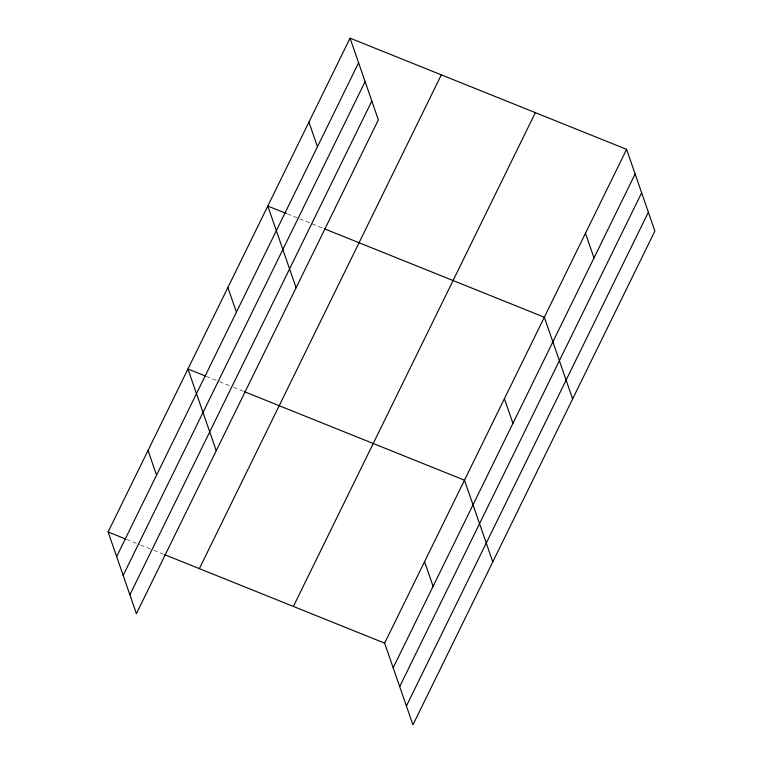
<?xml version="1.0" encoding="UTF-8"?>
<svg xmlns="http://www.w3.org/2000/svg" width="763" height="763" viewBox="0 0 763 763"><rect width="100%" height="100%" fill="white"/><g stroke="black" fill="none" stroke-linecap="round" stroke-linejoin="round"><path stroke-width="0.57" stroke-dasharray="3.81 2.86" d="M287.355 213.907L323.207 228.318M206.42 376.426L218.371 381.223M219.458 381.662L230.321 386.03M233.583 387.346L243.359 391.276M126.582 539.374L139.619 544.62M140.697 545.059L150.483 548.988M153.735 550.295L163.511 554.224"/><path stroke-width="1.14" d="M350.064 38.15L378.362 119.858L136.405 613.652L108.108 531.945L350.064 38.15L626.595 149.348L654.892 231.055L412.936 724.85L384.638 643.142L626.595 149.348M116.644 556.58L358.6 62.785M123.158 575.416L365.115 81.612M129.882 594.816L371.839 101.021M199.362 568.645L441.319 74.841M293.383 606.451L535.34 112.657M393.174 667.778L635.131 173.983M399.698 686.614L641.645 192.81M406.412 706.013L648.369 212.219M286.268 213.468L267.803 206.039L296.092 287.746M324.294 228.757L544.334 317.236L572.622 398.944M205.342 375.987L187.956 368.996L216.244 450.695M244.446 391.715L464.486 480.194L492.784 561.892M108.108 531.945L125.494 538.936M164.598 554.663L384.638 643.142M585.469 233.297L593.995 257.932M504.41 398.715L512.936 423.351M308.929 122.099L317.465 146.734M424.562 561.673L433.098 586.308M227.879 287.517L236.406 312.153M148.032 450.475L156.568 475.111"/></g></svg>
